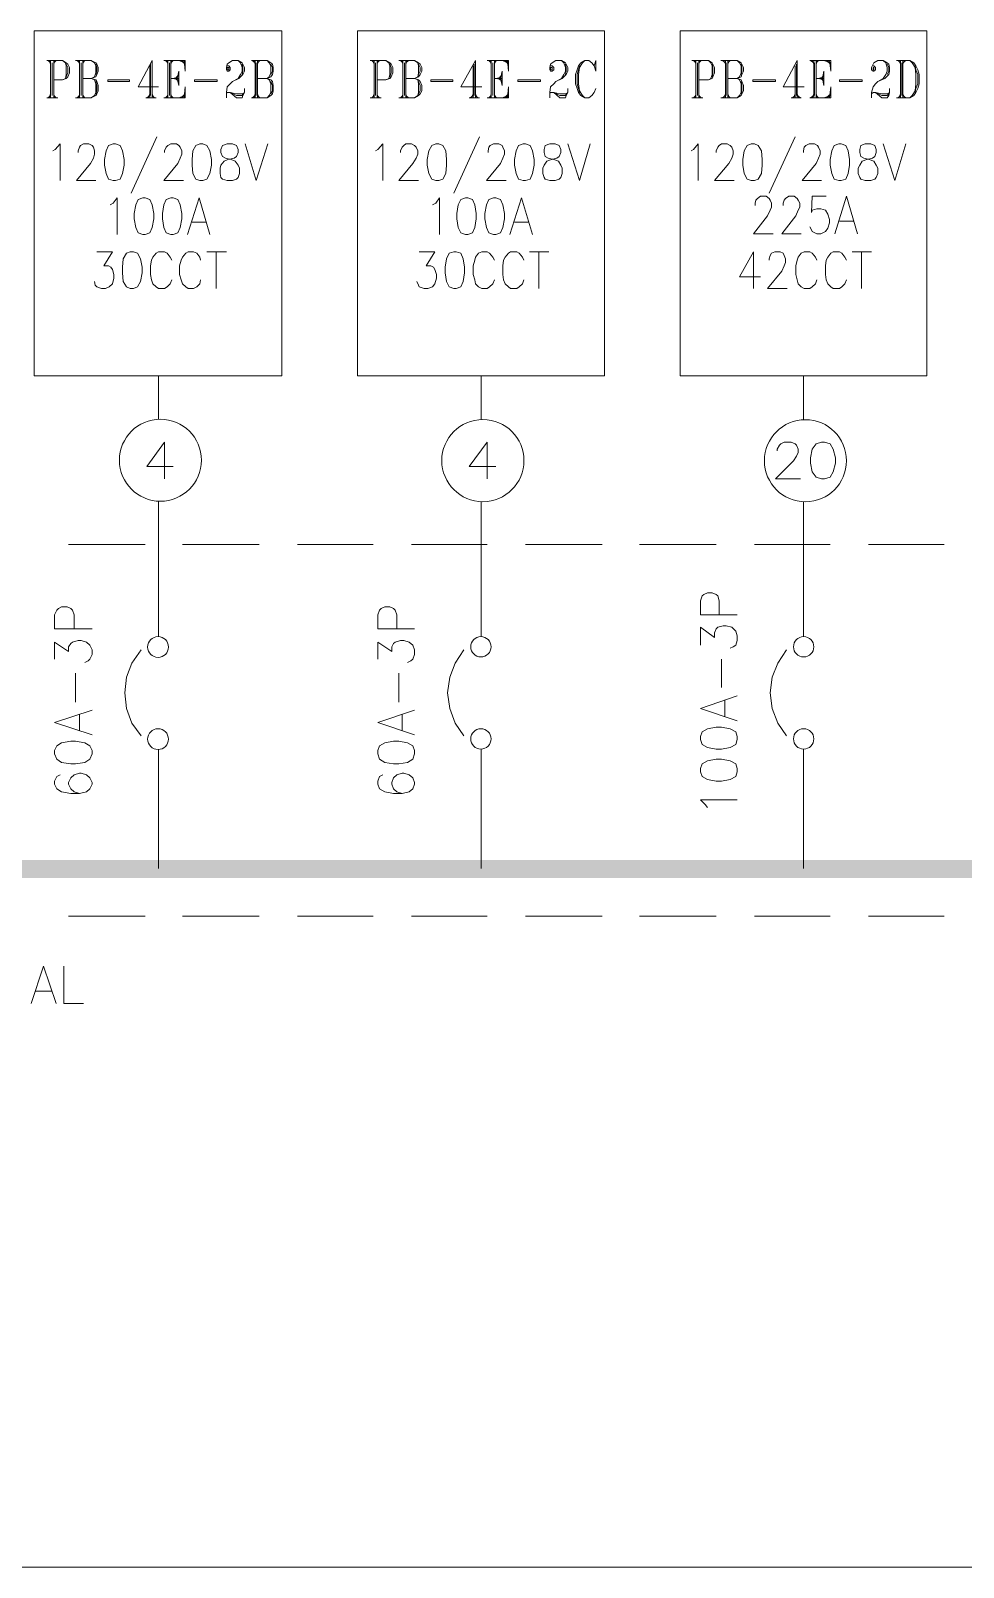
# Model space of a CAD drawing. Header units: inches. Extents: x 0.9 to 46, y 0.8 to 32.4.
# Drawn here: x 31.412 to 33.402, y 20.423 to 23.703 of the extents above; entities that cross this region are included whole.
import ezdxf

# ---------------------------------------------------------------- set-up
doc = ezdxf.new("R2010")
doc.units = ezdxf.units.IN
doc.header["$MEASUREMENT"] = 0
doc.layers.add('PDF_Geometry', color=7, linetype='Continuous')
doc.layers.add('PDF_Solid Fills', color=7, linetype='Continuous')

msp = doc.modelspace()

# ---------------------------------------------------------------- linework, layer by layer
at = {"layer": 'PDF_Geometry', "lineweight": 9}
for points in [[(31.4194, 23.7029), (31.4194, 22.9662), (31.9478, 22.9662), (31.9478, 23.7029)], [(32.1093, 23.7029), (32.1093, 22.9662), (32.636, 22.9662), (32.636, 23.7029)], [(32.7978, 23.7029), (32.7978, 22.9662), (33.3242, 22.9662), (33.3242, 23.7029)], [(31.7278, 23.5862), (31.7244, 23.6012), (31.7278, 23.6163)], [(31.8311, 23.6196), (31.8344, 23.6196), (31.8344, 23.6246), (31.8311, 23.6246)], [(32.4178, 23.5862), (32.4143, 23.6012), (32.4178, 23.6163)], [(32.5212, 23.6196), (32.5245, 23.6196), (32.5245, 23.6246), (32.5212, 23.6246)], [(33.1044, 23.5862), (33.1012, 23.6012), (33.1044, 23.6163)], [(33.2094, 23.6196), (33.211, 23.6196), (33.211, 23.6246), (33.2094, 23.6246)], [(31.6228, 23.5946), (31.5761, 23.5946), (31.5761, 23.5979), (31.6228, 23.5979)], [(31.8094, 23.5946), (31.7611, 23.5946), (31.7611, 23.5979), (31.8094, 23.5979)], [(32.3128, 23.5946), (32.2659, 23.5946), (32.2659, 23.5979), (32.3128, 23.5979)], [(32.4995, 23.5946), (32.451, 23.5946), (32.451, 23.5979), (32.4995, 23.5979)], [(33.001, 23.5946), (32.9528, 23.5946), (32.9528, 23.5979), (33.001, 23.5979)], [(33.1861, 23.5946), (33.1376, 23.5946), (33.1376, 23.5979), (33.1861, 23.5979)], [(31.5878, 23.4612), (31.5777, 23.4579), (31.5727, 23.4463), (31.5694, 23.4279), (31.5694, 23.4162), (31.5727, 23.3979), (31.5777, 23.3862), (31.5878, 23.3829), (31.5927, 23.3829), (31.6028, 23.3862), (31.6078, 23.3979), (31.6111, 23.4162), (31.6111, 23.4279), (31.6078, 23.4463), (31.6028, 23.4579), (31.5927, 23.4612)], [(31.7728, 23.4612), (31.7644, 23.4579), (31.7578, 23.4463), (31.7561, 23.4279), (31.7561, 23.4162), (31.7578, 23.3979), (31.7644, 23.3862), (31.7728, 23.3829), (31.7794, 23.3829), (31.7877, 23.3862), (31.7944, 23.3979), (31.7977, 23.4162), (31.7977, 23.4279), (31.7944, 23.4463), (31.7877, 23.4579), (31.7794, 23.4612)], [(31.8311, 23.4612), (31.8211, 23.4579), (31.8177, 23.4496), (31.8177, 23.4429), (31.8211, 23.4346), (31.8278, 23.4312), (31.8394, 23.4279), (31.8478, 23.4246), (31.8544, 23.4162), (31.8577, 23.4096), (31.8577, 23.3979), (31.8544, 23.3896), (31.8511, 23.3862), (31.8428, 23.3829), (31.8311, 23.3829), (31.8211, 23.3862), (31.8177, 23.3896), (31.8161, 23.3979), (31.8161, 23.4096), (31.8177, 23.4162), (31.8244, 23.4246), (31.8328, 23.4279), (31.8461, 23.4312), (31.8511, 23.4346), (31.8544, 23.4429), (31.8544, 23.4496), (31.8511, 23.4579), (31.8428, 23.4612)], [(32.2761, 23.4612), (32.2678, 23.4579), (32.2611, 23.4463), (32.2576, 23.4279), (32.2576, 23.4162), (32.2611, 23.3979), (32.2678, 23.3862), (32.2761, 23.3829), (32.2828, 23.3829), (32.2911, 23.3862), (32.2978, 23.3979), (32.2994, 23.4162), (32.2994, 23.4279), (32.2978, 23.4463), (32.2911, 23.4579), (32.2828, 23.4612)], [(32.4628, 23.4612), (32.4529, 23.4579), (32.4478, 23.4463), (32.4443, 23.4279), (32.4443, 23.4162), (32.4478, 23.3979), (32.4529, 23.3862), (32.4628, 23.3829), (32.4679, 23.3829), (32.4778, 23.3862), (32.4829, 23.3979), (32.4861, 23.4162), (32.4861, 23.4279), (32.4829, 23.4463), (32.4778, 23.4579), (32.4679, 23.4612)], [(32.5193, 23.4612), (32.5094, 23.4579), (32.5078, 23.4496), (32.5078, 23.4429), (32.5094, 23.4346), (32.5161, 23.4312), (32.5279, 23.4279), (32.5378, 23.4246), (32.5429, 23.4162), (32.5461, 23.4096), (32.5461, 23.3979), (32.5429, 23.3896), (32.5394, 23.3862), (32.5311, 23.3829), (32.5193, 23.3829), (32.5094, 23.3862), (32.5078, 23.3896), (32.5043, 23.3979), (32.5043, 23.4096), (32.5078, 23.4162), (32.5129, 23.4246), (32.5228, 23.4279), (32.5346, 23.4312), (32.5394, 23.4346), (32.5429, 23.4429), (32.5429, 23.4496), (32.5394, 23.4579), (32.5311, 23.4612)], [(32.9493, 23.4612), (32.941, 23.4579), (32.9343, 23.4463), (32.9312, 23.4279), (32.9312, 23.4162), (32.9343, 23.3979), (32.941, 23.3862), (32.9493, 23.3829), (32.956, 23.3829), (32.9643, 23.3862), (32.971, 23.3979), (32.9726, 23.4162), (32.9726, 23.4279), (32.971, 23.4463), (32.9643, 23.4579), (32.956, 23.4612)], [(33.136, 23.4612), (33.1261, 23.4579), (33.121, 23.4463), (33.1178, 23.4279), (33.1178, 23.4162), (33.121, 23.3979), (33.1261, 23.3862), (33.136, 23.3829), (33.1411, 23.3829), (33.151, 23.3862), (33.1561, 23.3979), (33.1593, 23.4162), (33.1593, 23.4279), (33.1561, 23.4463), (33.151, 23.4579), (33.1411, 23.4612)], [(33.1928, 23.4612), (33.1829, 23.4579), (33.181, 23.4496), (33.181, 23.4429), (33.1829, 23.4346), (33.1893, 23.4312), (33.2011, 23.4279), (33.211, 23.4246), (33.2161, 23.4162), (33.2193, 23.4096), (33.2193, 23.3979), (33.2161, 23.3896), (33.2129, 23.3862), (33.2043, 23.3829), (33.1928, 23.3829), (33.1829, 23.3862), (33.181, 23.3896), (33.1778, 23.3979), (33.1778, 23.4096), (33.181, 23.4162), (33.1861, 23.4246), (33.196, 23.4279), (33.2078, 23.4312), (33.2129, 23.4346), (33.2161, 23.4429), (33.2161, 23.4496), (33.2129, 23.4579), (33.2043, 23.4612)], [(31.6511, 23.3462), (31.6411, 23.3429), (31.6361, 23.3312), (31.6328, 23.3129), (31.6328, 23.3012), (31.6361, 23.2829), (31.6411, 23.2712), (31.6511, 23.2679), (31.6561, 23.2679), (31.6661, 23.2712), (31.6711, 23.2829), (31.6744, 23.3012), (31.6744, 23.3129), (31.6711, 23.3312), (31.6661, 23.3429), (31.6561, 23.3462)], [(31.7111, 23.3462), (31.7011, 23.3429), (31.6961, 23.3312), (31.6928, 23.3129), (31.6928, 23.3012), (31.6961, 23.2829), (31.7011, 23.2712), (31.7111, 23.2679), (31.7161, 23.2679), (31.7261, 23.2712), (31.7311, 23.2829), (31.7344, 23.3012), (31.7344, 23.3129), (31.7311, 23.3312), (31.7261, 23.3429), (31.7161, 23.3462)], [(32.3393, 23.3462), (32.3294, 23.3429), (32.3243, 23.3312), (32.3211, 23.3129), (32.3211, 23.3012), (32.3243, 23.2829), (32.3294, 23.2712), (32.3393, 23.2679), (32.3444, 23.2679), (32.3543, 23.2712), (32.3594, 23.2829), (32.3626, 23.3012), (32.3626, 23.3129), (32.3594, 23.3312), (32.3543, 23.3429), (32.3444, 23.3462)], [(32.3993, 23.3462), (32.3894, 23.3429), (32.3843, 23.3312), (32.3811, 23.3129), (32.3811, 23.3012), (32.3843, 23.2829), (32.3894, 23.2712), (32.3993, 23.2679), (32.4044, 23.2679), (32.4143, 23.2712), (32.4194, 23.2829), (32.4229, 23.3012), (32.4229, 23.3129), (32.4194, 23.3312), (32.4143, 23.3429), (32.4044, 23.3462)], [(31.6244, 23.2312), (31.6161, 23.2279), (31.6094, 23.2162), (31.6078, 23.1979), (31.6078, 23.1862), (31.6094, 23.1679), (31.6161, 23.1562), (31.6244, 23.1529), (31.6311, 23.1529), (31.6394, 23.1562), (31.6461, 23.1679), (31.6494, 23.1862), (31.6494, 23.1979), (31.6461, 23.2162), (31.6394, 23.2279), (31.6311, 23.2312)], [(32.3144, 23.2312), (32.3045, 23.2279), (32.2994, 23.2162), (32.2962, 23.1979), (32.2962, 23.1862), (32.2994, 23.1679), (32.3045, 23.1562), (32.3144, 23.1529), (32.3195, 23.1529), (32.3294, 23.1562), (32.3345, 23.1679), (32.3377, 23.1862), (32.3377, 23.1979), (32.3345, 23.2162), (32.3294, 23.2279), (32.3195, 23.2312)], [(33.0993, 22.8246), (33.0878, 22.8213), (33.0795, 22.8096), (33.076, 22.7913), (33.076, 22.7796), (33.0795, 22.7612), (33.0878, 22.7496), (33.0993, 22.7462), (33.106, 22.7462), (33.1178, 22.7496), (33.1245, 22.7612), (33.1293, 22.7796), (33.1293, 22.7913), (33.1245, 22.8096), (33.1178, 22.8213), (33.106, 22.8246)], [(32.8412, 22.1896), (32.8444, 22.1796), (32.8562, 22.1729), (32.8744, 22.1696), (32.8862, 22.1696), (32.9044, 22.1729), (32.9162, 22.1796), (32.9193, 22.1896), (32.9193, 22.1963), (32.9162, 22.2062), (32.9044, 22.2129), (32.8862, 22.2163), (32.8744, 22.2163), (32.8562, 22.2129), (32.8444, 22.2062), (32.8412, 22.1963)], [(31.4628, 22.1596), (31.4678, 22.1479), (31.4778, 22.1412), (31.4978, 22.1379), (31.5077, 22.1379), (31.5277, 22.1412), (31.5378, 22.1479), (31.5427, 22.1596), (31.5427, 22.1663), (31.5378, 22.1763), (31.5277, 22.1829), (31.5077, 22.1863), (31.4978, 22.1863), (31.4778, 22.1829), (31.4678, 22.1763), (31.4628, 22.1663)], [(32.1527, 22.1596), (32.1562, 22.1479), (32.1676, 22.1412), (32.1862, 22.1379), (32.1976, 22.1379), (32.2161, 22.1412), (32.2276, 22.1479), (32.2311, 22.1596), (32.2311, 22.1663), (32.2276, 22.1763), (32.2161, 22.1829), (32.1976, 22.1863), (32.1862, 22.1863), (32.1676, 22.1829), (32.1562, 22.1763), (32.1527, 22.1663)], [(32.8412, 22.1212), (32.8444, 22.1113), (32.8562, 22.1046), (32.8744, 22.1013), (32.8862, 22.1013), (32.9044, 22.1046), (32.9162, 22.1113), (32.9193, 22.1212), (32.9193, 22.1279), (32.9162, 22.1379), (32.9044, 22.1446), (32.8862, 22.1479), (32.8744, 22.1479), (32.8562, 22.1446), (32.8444, 22.1379), (32.8412, 22.1279)]]:
    msp.add_lwpolyline(points, close=True, dxfattribs=at)
for points in [[(31.4461, 23.6396), (31.4794, 23.6396), (31.4878, 23.6346), (31.4911, 23.6312), (31.4944, 23.6246), (31.4944, 23.6129), (31.4911, 23.6046), (31.4878, 23.6012), (31.4794, 23.5979), (31.4611, 23.5979)], [(31.4494, 23.6396), (31.4544, 23.6346)], [(31.4511, 23.6396), (31.4544, 23.6312)], [(31.4544, 23.6396), (31.4544, 23.5596)], [(31.4577, 23.6346), (31.4577, 23.5646)], [(31.4611, 23.6396), (31.4611, 23.5596)], [(31.4628, 23.6396), (31.4611, 23.6312)], [(31.4661, 23.6396), (31.4611, 23.6346)], [(31.4794, 23.6396), (31.4861, 23.6346), (31.4878, 23.6279), (31.4878, 23.6096), (31.4861, 23.6012), (31.4794, 23.5979)], [(31.4878, 23.6312), (31.4911, 23.6246), (31.4911, 23.6129), (31.4878, 23.6046)], [(31.5077, 23.6396), (31.5411, 23.6396), (31.5511, 23.6346), (31.5528, 23.6312), (31.5561, 23.6246), (31.5561, 23.6163), (31.5528, 23.6096), (31.5511, 23.6046), (31.5411, 23.6012), (31.5511, 23.5979), (31.5528, 23.5946), (31.5561, 23.5862), (31.5561, 23.5745), (31.5528, 23.5679), (31.5511, 23.5646), (31.5411, 23.5596), (31.5077, 23.5596)], [(31.5111, 23.6396), (31.5161, 23.6346)], [(31.5144, 23.6396), (31.5161, 23.6312)], [(31.5161, 23.6396), (31.5161, 23.5596)], [(31.5194, 23.6346), (31.5194, 23.5646)], [(31.5228, 23.6396), (31.5228, 23.5596)], [(31.5411, 23.6396), (31.5478, 23.6346), (31.5511, 23.6279), (31.5511, 23.6129), (31.5478, 23.6046), (31.5411, 23.6012), (31.5228, 23.6012)], [(31.5244, 23.6396), (31.5228, 23.6312)], [(31.5277, 23.6396), (31.5228, 23.6346)], [(31.5511, 23.6312), (31.5528, 23.6246), (31.5528, 23.6163), (31.5511, 23.6096)], [(31.6711, 23.5596), (31.6711, 23.6396), (31.6411, 23.5829), (31.6844, 23.5829)], [(31.6661, 23.6279), (31.6661, 23.5596)], [(31.6678, 23.6312), (31.6678, 23.5646)], [(31.6961, 23.6396), (31.7411, 23.6396), (31.7411, 23.6163), (31.7394, 23.6396)], [(31.6994, 23.6396), (31.7044, 23.6346)], [(31.7028, 23.6396), (31.7044, 23.6312)], [(31.7044, 23.6396), (31.7044, 23.5596)], [(31.7078, 23.6346), (31.7078, 23.5646)], [(31.7111, 23.6396), (31.7111, 23.5596)], [(31.7127, 23.6396), (31.7111, 23.6312)], [(31.7161, 23.6396), (31.7111, 23.6346)], [(31.7278, 23.6396), (31.7411, 23.6346)], [(31.7327, 23.6396), (31.7411, 23.6312)], [(31.7361, 23.6396), (31.7411, 23.6279)], [(31.8311, 23.6279), (31.8344, 23.6279), (31.8377, 23.6246), (31.8377, 23.6196), (31.8344, 23.6163), (31.8311, 23.6163), (31.8294, 23.6196), (31.8294, 23.6246), (31.8311, 23.6312), (31.8344, 23.6346), (31.8428, 23.6396), (31.8544, 23.6396), (31.8628, 23.6346), (31.8644, 23.6312), (31.8678, 23.6246), (31.8678, 23.6163), (31.8644, 23.6096), (31.8561, 23.6012), (31.8428, 23.5946), (31.8377, 23.5896), (31.8311, 23.5829), (31.8294, 23.5712), (31.8294, 23.5596)], [(31.8544, 23.6396), (31.8594, 23.6346), (31.8628, 23.6246), (31.8628, 23.6163), (31.8594, 23.6096), (31.8544, 23.6012), (31.8428, 23.5946)], [(31.8628, 23.6312), (31.8644, 23.6246), (31.8644, 23.6163), (31.8628, 23.6096)], [(31.8827, 23.6396), (31.9162, 23.6396), (31.9245, 23.6346), (31.9277, 23.6312), (31.9293, 23.6246), (31.9293, 23.6163), (31.9277, 23.6096), (31.9245, 23.6046), (31.9162, 23.6012), (31.9245, 23.5979), (31.9277, 23.5946), (31.9293, 23.5862), (31.9293, 23.5745), (31.9277, 23.5679), (31.9245, 23.5646), (31.9162, 23.5596), (31.8827, 23.5596)], [(31.8844, 23.6396), (31.8911, 23.6346)], [(31.8877, 23.6396), (31.8911, 23.6312)], [(31.8911, 23.6396), (31.8911, 23.5596)], [(31.8928, 23.6346), (31.8928, 23.5646)], [(31.8961, 23.6396), (31.8961, 23.5596)], [(31.9162, 23.6396), (31.921, 23.6346), (31.9245, 23.6279), (31.9245, 23.6129), (31.921, 23.6046), (31.9162, 23.6012), (31.8961, 23.6012)], [(31.8994, 23.6396), (31.8961, 23.6312)], [(31.9011, 23.6396), (31.8961, 23.6346)], [(31.9245, 23.6312), (31.9277, 23.6246), (31.9277, 23.6163), (31.9245, 23.6096)], [(32.1361, 23.6396), (32.1696, 23.6396), (32.1779, 23.6346), (32.181, 23.6312), (32.1846, 23.6246), (32.1846, 23.6129), (32.181, 23.6046), (32.1779, 23.6012), (32.1696, 23.5979), (32.1511, 23.5979)], [(32.1396, 23.6396), (32.1444, 23.6346)], [(32.1412, 23.6396), (32.1444, 23.6312)], [(32.1444, 23.6396), (32.1444, 23.5596)], [(32.1479, 23.6346), (32.1479, 23.5646)], [(32.1511, 23.6396), (32.1511, 23.5596)], [(32.1527, 23.6396), (32.1511, 23.6312)], [(32.1562, 23.6396), (32.1511, 23.6346)], [(32.1696, 23.6396), (32.1759, 23.6346), (32.1779, 23.6279), (32.1779, 23.6096), (32.1759, 23.6012), (32.1696, 23.5979)], [(32.1779, 23.6312), (32.181, 23.6246), (32.181, 23.6129), (32.1779, 23.6046)], [(32.1976, 23.6396), (32.2311, 23.6396), (32.2394, 23.6346), (32.2426, 23.6312), (32.2461, 23.6246), (32.2461, 23.6163), (32.2426, 23.6096), (32.2394, 23.6046), (32.2311, 23.6012), (32.2394, 23.5979), (32.2426, 23.5946), (32.2461, 23.5862), (32.2461, 23.5745), (32.2426, 23.5679), (32.2394, 23.5646), (32.2311, 23.5596), (32.1976, 23.5596)], [(32.2011, 23.6396), (32.2059, 23.6346)], [(32.2043, 23.6396), (32.2059, 23.6312)], [(32.2059, 23.6396), (32.2059, 23.5596)], [(32.2094, 23.6346), (32.2094, 23.5646)], [(32.2126, 23.6396), (32.2126, 23.5596)], [(32.2311, 23.6396), (32.2378, 23.6346), (32.2394, 23.6279), (32.2394, 23.6129), (32.2378, 23.6046), (32.2311, 23.6012), (32.2126, 23.6012)], [(32.2146, 23.6396), (32.2126, 23.6312)], [(32.2177, 23.6396), (32.2126, 23.6346)], [(32.2394, 23.6312), (32.2426, 23.6246), (32.2426, 23.6163), (32.2394, 23.6096)], [(32.361, 23.5596), (32.361, 23.6396), (32.3294, 23.5829), (32.3744, 23.5829)], [(32.3562, 23.6279), (32.3562, 23.5596)], [(32.3578, 23.6312), (32.3578, 23.5646)], [(32.3862, 23.6396), (32.4312, 23.6396), (32.4312, 23.6163), (32.4293, 23.6396)], [(32.3894, 23.6396), (32.3945, 23.6346)], [(32.3926, 23.6396), (32.3945, 23.6312)], [(32.3945, 23.6396), (32.3945, 23.5596)], [(32.3977, 23.6346), (32.3977, 23.5646)], [(32.4012, 23.6396), (32.4012, 23.5596)], [(32.4028, 23.6396), (32.4012, 23.6312)], [(32.406, 23.6396), (32.4012, 23.6346)], [(32.4178, 23.6396), (32.4312, 23.6346)], [(32.4229, 23.6396), (32.4312, 23.6312)], [(32.4261, 23.6396), (32.4312, 23.6279)], [(32.5212, 23.6279), (32.5244, 23.6279), (32.5279, 23.6246), (32.5279, 23.6196), (32.5244, 23.6163), (32.5212, 23.6163), (32.5193, 23.6196), (32.5193, 23.6246), (32.5212, 23.6312), (32.5244, 23.6346), (32.5327, 23.6396), (32.5445, 23.6396), (32.5528, 23.6346), (32.5543, 23.6312), (32.5579, 23.6246), (32.5579, 23.6163), (32.5543, 23.6096), (32.5461, 23.6012), (32.5327, 23.5946), (32.5279, 23.5896), (32.5212, 23.5829), (32.5193, 23.5712), (32.5193, 23.5596)], [(32.5445, 23.6396), (32.5496, 23.6346), (32.5528, 23.6246), (32.5528, 23.6163), (32.5496, 23.6096), (32.5445, 23.6012), (32.5327, 23.5946)], [(32.5528, 23.6312), (32.5543, 23.6246), (32.5543, 23.6163), (32.5528, 23.6096)], [(32.6143, 23.6279), (32.6178, 23.6396), (32.6178, 23.6163), (32.6143, 23.6279), (32.6095, 23.6346), (32.6028, 23.6396), (32.5945, 23.6396), (32.5859, 23.6346), (32.5811, 23.6279), (32.5776, 23.6196), (32.5744, 23.6096), (32.5744, 23.5896), (32.5776, 23.5796), (32.5811, 23.5712), (32.5859, 23.5646), (32.5945, 23.5596), (32.6028, 23.5596), (32.6095, 23.5646), (32.6143, 23.5712), (32.6178, 23.5796)], [(32.5827, 23.6279), (32.5811, 23.6196), (32.5776, 23.6096), (32.5776, 23.5896), (32.5811, 23.5796), (32.5827, 23.5712)], [(32.5945, 23.6396), (32.5894, 23.6346), (32.5827, 23.6246), (32.5811, 23.6096), (32.5811, 23.5896), (32.5827, 23.5745), (32.5894, 23.5646), (32.5945, 23.5596)], [(32.8227, 23.6396), (32.8578, 23.6396), (32.8661, 23.6346), (32.8677, 23.6312), (32.8712, 23.6246), (32.8712, 23.6129), (32.8677, 23.6046), (32.8661, 23.6012), (32.8578, 23.5979), (32.8377, 23.5979)], [(32.8262, 23.6396), (32.831, 23.6346)], [(32.8294, 23.6396), (32.831, 23.6312)], [(32.831, 23.6396), (32.831, 23.5596)], [(32.8345, 23.6346), (32.8345, 23.5646)], [(32.8377, 23.6396), (32.8377, 23.5596)], [(32.8393, 23.6396), (32.8377, 23.6312)], [(32.8428, 23.6396), (32.8377, 23.6346)], [(32.8578, 23.6396), (32.8629, 23.6346), (32.8661, 23.6279), (32.8661, 23.6096), (32.8629, 23.6012), (32.8578, 23.5979)], [(32.8661, 23.6312), (32.8677, 23.6246), (32.8677, 23.6129), (32.8661, 23.6046)], [(32.8843, 23.6396), (32.9193, 23.6396), (32.9276, 23.6346), (32.9296, 23.6312), (32.9327, 23.6246), (32.9327, 23.6163), (32.9296, 23.6096), (32.9276, 23.6046), (32.9193, 23.6012), (32.9276, 23.5979), (32.9296, 23.5946), (32.9327, 23.5862), (32.9327, 23.5745), (32.9296, 23.5679), (32.9276, 23.5646), (32.9193, 23.5596), (32.8843, 23.5596)], [(32.8878, 23.6396), (32.8945, 23.6346)], [(32.891, 23.6396), (32.8945, 23.6312)], [(32.8945, 23.6396), (32.8945, 23.5596)], [(32.8961, 23.6346), (32.8961, 23.5646)], [(32.8992, 23.6396), (32.8992, 23.5596)], [(32.9193, 23.6396), (32.9245, 23.6346), (32.9276, 23.6279), (32.9276, 23.6129), (32.9245, 23.6046), (32.9193, 23.6012), (32.8992, 23.6012)], [(32.9028, 23.6396), (32.8992, 23.6312)], [(32.9044, 23.6396), (32.8992, 23.6346)], [(32.9276, 23.6312), (32.9296, 23.6246), (32.9296, 23.6163), (32.9276, 23.6096)], [(33.0476, 23.5596), (33.0476, 23.6396), (33.0176, 23.5829), (33.0626, 23.5829)], [(33.0428, 23.6279), (33.0428, 23.5596)], [(33.046, 23.6312), (33.046, 23.5646)], [(33.0744, 23.6396), (33.1194, 23.6396), (33.1194, 23.6163), (33.1162, 23.6396)], [(33.076, 23.6396), (33.0827, 23.6346)], [(33.0795, 23.6396), (33.0827, 23.6312)], [(33.0827, 23.6396), (33.0827, 23.5596)], [(33.0843, 23.6346), (33.0843, 23.5646)], [(33.0878, 23.6396), (33.0878, 23.5596)], [(33.091, 23.6396), (33.0878, 23.6312)], [(33.0926, 23.6396), (33.0878, 23.6346)], [(33.1044, 23.6396), (33.1194, 23.6346)], [(33.1095, 23.6396), (33.1194, 23.6312)], [(33.1127, 23.6396), (33.1194, 23.6279)], [(33.2094, 23.6279), (33.211, 23.6279), (33.2145, 23.6246), (33.2145, 23.6196), (33.211, 23.6163), (33.2094, 23.6163), (33.2062, 23.6196), (33.2062, 23.6246), (33.2094, 23.6312), (33.211, 23.6346), (33.2193, 23.6396), (33.2311, 23.6396), (33.2394, 23.6346), (33.2429, 23.6312), (33.2445, 23.6246), (33.2445, 23.6163), (33.2429, 23.6096), (33.2343, 23.6012), (33.2193, 23.5946), (33.2145, 23.5896), (33.2094, 23.5829), (33.2062, 23.5712), (33.2062, 23.5596)], [(33.2311, 23.6396), (33.2362, 23.6346), (33.2394, 23.6246), (33.2394, 23.6163), (33.2362, 23.6096), (33.2311, 23.6012), (33.2193, 23.5946)], [(33.2394, 23.6312), (33.2429, 23.6246), (33.2429, 23.6163), (33.2394, 23.6096)], [(33.2595, 23.6396), (33.2879, 23.6396), (33.2962, 23.6346), (33.3009, 23.6279), (33.3045, 23.6196), (33.3076, 23.6096), (33.3076, 23.5896), (33.3045, 23.5796), (33.3009, 23.5712), (33.2962, 23.5646), (33.2879, 23.5596), (33.2595, 23.5596)], [(33.2627, 23.6396), (33.2678, 23.6346)], [(33.2642, 23.6396), (33.2678, 23.6312)], [(33.2678, 23.6396), (33.2678, 23.5596)], [(33.271, 23.6346), (33.271, 23.5646)], [(33.2729, 23.6396), (33.2729, 23.5596)], [(33.2761, 23.6396), (33.2729, 23.6312)], [(33.2792, 23.6396), (33.2729, 23.6346)], [(33.2879, 23.6396), (33.2926, 23.6346), (33.2993, 23.6246), (33.3009, 23.6096), (33.3009, 23.5896), (33.2993, 23.5745), (33.2926, 23.5646), (33.2879, 23.5596)], [(33.2993, 23.6279), (33.3009, 23.6196), (33.3045, 23.6096), (33.3045, 23.5896), (33.3009, 23.5796), (33.2993, 23.5712)], [(31.5411, 23.6012), (31.5478, 23.5979), (31.5511, 23.5896), (31.5511, 23.5712), (31.5478, 23.5646), (31.5411, 23.5596)], [(31.5511, 23.5946), (31.5528, 23.5862), (31.5528, 23.5745), (31.5511, 23.5679)], [(31.6961, 23.5596), (31.7411, 23.5596), (31.7411, 23.5829), (31.7394, 23.5596)], [(31.7111, 23.6012), (31.7278, 23.6012)], [(31.7278, 23.6046), (31.7161, 23.6012), (31.7278, 23.5979)], [(31.7278, 23.6096), (31.7211, 23.6012), (31.7278, 23.5946)], [(31.9162, 23.6012), (31.921, 23.5979), (31.9245, 23.5896), (31.9245, 23.5712), (31.921, 23.5646), (31.9162, 23.5596)], [(31.9245, 23.5946), (31.9277, 23.5862), (31.9277, 23.5745), (31.9245, 23.5679)], [(32.2311, 23.6012), (32.2378, 23.5979), (32.2394, 23.5896), (32.2394, 23.5712), (32.2378, 23.5646), (32.2311, 23.5596)], [(32.2394, 23.5946), (32.2426, 23.5862), (32.2426, 23.5745), (32.2394, 23.5679)], [(32.3862, 23.5596), (32.4312, 23.5596), (32.4312, 23.5829), (32.4293, 23.5596)], [(32.4012, 23.6012), (32.4178, 23.6012)], [(32.4178, 23.6046), (32.406, 23.6012), (32.4178, 23.5979)], [(32.4178, 23.6096), (32.4111, 23.6012), (32.4178, 23.5946)], [(32.9193, 23.6012), (32.9245, 23.5979), (32.9276, 23.5896), (32.9276, 23.5712), (32.9245, 23.5646), (32.9193, 23.5596)], [(32.9276, 23.5946), (32.9296, 23.5862), (32.9296, 23.5745), (32.9276, 23.5679)], [(33.0744, 23.5596), (33.1194, 23.5596), (33.1194, 23.5829), (33.1162, 23.5596)], [(33.0878, 23.6012), (33.1044, 23.6012)], [(33.1044, 23.6046), (33.0926, 23.6012), (33.1044, 23.5979)], [(33.1044, 23.6096), (33.0993, 23.6012), (33.1044, 23.5946)], [(31.4461, 23.5596), (31.4694, 23.5596)], [(31.4544, 23.5646), (31.4494, 23.5596)], [(31.4544, 23.5679), (31.4511, 23.5596)], [(31.4611, 23.5679), (31.4628, 23.5596)], [(31.4611, 23.5646), (31.4661, 23.5596)], [(31.5161, 23.5646), (31.5111, 23.5596)], [(31.5161, 23.5679), (31.5144, 23.5596)], [(31.5228, 23.5679), (31.5244, 23.5596)], [(31.5228, 23.5646), (31.5277, 23.5596)], [(31.6578, 23.5596), (31.6794, 23.5596)], [(31.6661, 23.5646), (31.6594, 23.5596)], [(31.6661, 23.5679), (31.6628, 23.5596)], [(31.6711, 23.5679), (31.6744, 23.5596)], [(31.6711, 23.5646), (31.6761, 23.5596)], [(31.7044, 23.5646), (31.6994, 23.5596)], [(31.7044, 23.5679), (31.7028, 23.5596)], [(31.7111, 23.5679), (31.7127, 23.5596)], [(31.7111, 23.5646), (31.7161, 23.5596)], [(31.7278, 23.5596), (31.7411, 23.5646)], [(31.7327, 23.5596), (31.7411, 23.5679)], [(31.7361, 23.5596), (31.7411, 23.5712)], [(31.8294, 23.5679), (31.8311, 23.5712), (31.8377, 23.5712), (31.8511, 23.5679), (31.8628, 23.5679), (31.8678, 23.5712)], [(31.8678, 23.5796), (31.8678, 23.5712), (31.8644, 23.5646), (31.8628, 23.5596), (31.8511, 23.5596), (31.8377, 23.5712), (31.8511, 23.5646), (31.8628, 23.5646), (31.8644, 23.5679)], [(31.8911, 23.5646), (31.8844, 23.5596)], [(31.8911, 23.5679), (31.8877, 23.5596)], [(31.8961, 23.5679), (31.8994, 23.5596)], [(31.8961, 23.5646), (31.9011, 23.5596)], [(32.1361, 23.5596), (32.1594, 23.5596)], [(32.1444, 23.5646), (32.1396, 23.5596)], [(32.1444, 23.5679), (32.1412, 23.5596)], [(32.1511, 23.5679), (32.1527, 23.5596)], [(32.1511, 23.5646), (32.1562, 23.5596)], [(32.2059, 23.5646), (32.2011, 23.5596)], [(32.2059, 23.5679), (32.2043, 23.5596)], [(32.2126, 23.5679), (32.2146, 23.5596)], [(32.2126, 23.5646), (32.2177, 23.5596)], [(32.3476, 23.5596), (32.3693, 23.5596)], [(32.3562, 23.5646), (32.3495, 23.5596)], [(32.3562, 23.5679), (32.3527, 23.5596)], [(32.361, 23.5679), (32.3645, 23.5596)], [(32.361, 23.5646), (32.3661, 23.5596)], [(32.3945, 23.5646), (32.3894, 23.5596)], [(32.3945, 23.5679), (32.3926, 23.5596)], [(32.4012, 23.5679), (32.4028, 23.5596)], [(32.4012, 23.5646), (32.406, 23.5596)], [(32.4178, 23.5596), (32.4312, 23.5646)], [(32.4229, 23.5596), (32.4312, 23.5679)], [(32.4261, 23.5596), (32.4312, 23.5712)], [(32.5193, 23.5679), (32.5212, 23.5712), (32.5279, 23.5712), (32.5409, 23.5679), (32.5528, 23.5679), (32.5579, 23.5712)], [(32.5579, 23.5796), (32.5579, 23.5712), (32.5543, 23.5646), (32.5528, 23.5596), (32.5409, 23.5596), (32.5279, 23.5712), (32.5409, 23.5646), (32.5528, 23.5646), (32.5543, 23.5679)], [(32.8227, 23.5596), (32.846, 23.5596)], [(32.831, 23.5646), (32.8262, 23.5596)], [(32.831, 23.5679), (32.8294, 23.5596)], [(32.8377, 23.5679), (32.8393, 23.5596)], [(32.8377, 23.5646), (32.8428, 23.5596)], [(32.8945, 23.5646), (32.8878, 23.5596)], [(32.8945, 23.5679), (32.891, 23.5596)], [(32.8992, 23.5679), (32.9028, 23.5596)], [(32.8992, 23.5646), (32.9044, 23.5596)], [(33.0345, 23.5596), (33.0562, 23.5596)], [(33.0428, 23.5646), (33.0377, 23.5596)], [(33.0428, 23.5679), (33.0393, 23.5596)], [(33.0476, 23.5679), (33.0511, 23.5596)], [(33.0476, 23.5646), (33.0543, 23.5596)], [(33.0827, 23.5646), (33.076, 23.5596)], [(33.0827, 23.5679), (33.0795, 23.5596)], [(33.0878, 23.5679), (33.091, 23.5596)], [(33.0878, 23.5646), (33.0926, 23.5596)], [(33.1044, 23.5596), (33.1194, 23.5646)], [(33.1095, 23.5596), (33.1194, 23.5679)], [(33.1127, 23.5596), (33.1194, 23.5712)], [(33.2062, 23.5679), (33.2094, 23.5712), (33.2145, 23.5712), (33.2279, 23.5679), (33.2394, 23.5679), (33.2445, 23.5712)], [(33.2445, 23.5796), (33.2445, 23.5712), (33.2429, 23.5646), (33.2394, 23.5596), (33.2279, 23.5596), (33.2145, 23.5712), (33.2279, 23.5646), (33.2394, 23.5646), (33.2429, 23.5679)], [(33.2678, 23.5646), (33.2627, 23.5596)], [(33.2678, 23.5679), (33.2642, 23.5596)], [(33.2729, 23.5679), (33.2761, 23.5596)], [(33.2729, 23.5646), (33.2792, 23.5596)], [(31.4594, 23.4463), (31.4644, 23.4496), (31.4744, 23.4612), (31.4744, 23.3829)], [(31.5128, 23.4429), (31.5128, 23.4463), (31.5161, 23.4546), (31.5178, 23.4579), (31.5244, 23.4612), (31.5361, 23.4612), (31.5427, 23.4579), (31.5461, 23.4546), (31.5478, 23.4463), (31.5478, 23.4396), (31.5461, 23.4312), (31.5394, 23.4196), (31.5094, 23.3829), (31.5511, 23.3829)], [(31.6811, 23.4762), (31.6261, 23.3562)], [(31.6977, 23.4429), (31.6977, 23.4463), (31.7011, 23.4546), (31.7044, 23.4579), (31.7111, 23.4612), (31.7228, 23.4612), (31.7278, 23.4579), (31.7311, 23.4546), (31.7344, 23.4463), (31.7344, 23.4396), (31.7311, 23.4312), (31.7261, 23.4196), (31.6961, 23.3829), (31.7378, 23.3829)], [(31.8694, 23.4612), (31.8928, 23.3829), (31.9178, 23.4612)], [(32.1479, 23.4463), (32.1527, 23.4496), (32.1629, 23.4612), (32.1629, 23.3829)], [(32.2011, 23.4429), (32.2011, 23.4463), (32.2043, 23.4546), (32.2079, 23.4579), (32.2126, 23.4612), (32.2244, 23.4612), (32.2311, 23.4579), (32.2343, 23.4546), (32.2378, 23.4463), (32.2378, 23.4396), (32.2343, 23.4312), (32.2276, 23.4196), (32.1976, 23.3829), (32.2394, 23.3829)], [(32.3693, 23.4762), (32.3144, 23.3562)], [(32.3878, 23.4429), (32.3878, 23.4463), (32.3894, 23.4546), (32.3926, 23.4579), (32.3993, 23.4612), (32.4111, 23.4612), (32.4178, 23.4579), (32.4194, 23.4546), (32.4229, 23.4463), (32.4229, 23.4396), (32.4194, 23.4312), (32.4143, 23.4196), (32.3843, 23.3829), (32.4261, 23.3829)], [(32.5579, 23.4612), (32.5827, 23.3829), (32.606, 23.4612)], [(32.8211, 23.4463), (32.8262, 23.4496), (32.8361, 23.4612), (32.8361, 23.3829)], [(32.8744, 23.4429), (32.8744, 23.4463), (32.8779, 23.4546), (32.8811, 23.4579), (32.8862, 23.4612), (32.8977, 23.4612), (32.9044, 23.4579), (32.9079, 23.4546), (32.9111, 23.4463), (32.9111, 23.4396), (32.9079, 23.4312), (32.9012, 23.4196), (32.8712, 23.3829), (32.9126, 23.3829)], [(33.0428, 23.4762), (32.9876, 23.3562)], [(33.061, 23.4429), (33.061, 23.4463), (33.0626, 23.4546), (33.0661, 23.4579), (33.0728, 23.4612), (33.0843, 23.4612), (33.091, 23.4579), (33.0926, 23.4546), (33.0961, 23.4463), (33.0961, 23.4396), (33.0926, 23.4312), (33.0878, 23.4196), (33.0578, 23.3829), (33.0993, 23.3829)], [(33.2311, 23.4612), (33.256, 23.3829), (33.2792, 23.4612)], [(31.5811, 23.3312), (31.5878, 23.3346), (31.5961, 23.3462), (31.5961, 23.2679)], [(31.7461, 23.2679), (31.7711, 23.3462), (31.7944, 23.2679)], [(32.2694, 23.3312), (32.2761, 23.3346), (32.2844, 23.3462), (32.2844, 23.2679)], [(32.4344, 23.2679), (32.4593, 23.3462), (32.4829, 23.2679)], [(32.9576, 23.3296), (32.9576, 23.3346), (32.9595, 23.3413), (32.9627, 23.3446), (32.9694, 23.3496), (32.9809, 23.3496), (32.9876, 23.3446), (32.9895, 23.3413), (32.9927, 23.3346), (32.9927, 23.3262), (32.9895, 23.3196), (32.9844, 23.3079), (32.9544, 23.2696), (32.9959, 23.2696)], [(33.0176, 23.3296), (33.0176, 23.3346), (33.0195, 23.3413), (33.0227, 23.3446), (33.0294, 23.3496), (33.0409, 23.3496), (33.0476, 23.3446), (33.0495, 23.3413), (33.0527, 23.3346), (33.0527, 23.3262), (33.0495, 23.3196), (33.0444, 23.3079), (33.0144, 23.2696), (33.0562, 23.2696)], [(33.1095, 23.3496), (33.0795, 23.3496), (33.0776, 23.3146), (33.0795, 23.3196), (33.0894, 23.3229), (33.0977, 23.3229), (33.1076, 23.3196), (33.1127, 23.3112), (33.1162, 23.2996), (33.1162, 23.2929), (33.1127, 23.2812), (33.1076, 23.2746), (33.0977, 23.2696), (33.0894, 23.2696), (33.0795, 23.2746), (33.0776, 23.2779), (33.0744, 23.2846)], [(33.1277, 23.2696), (33.1526, 23.3496), (33.1762, 23.2696)], [(31.7561, 23.2946), (31.7861, 23.2946)], [(32.4443, 23.2946), (32.4743, 23.2946)], [(33.1376, 23.2962), (33.1676, 23.2962)], [(31.5528, 23.2312), (31.5861, 23.2312), (31.5678, 23.2013), (31.5777, 23.2013), (31.5828, 23.1979), (31.5861, 23.1929), (31.5894, 23.1829), (31.5894, 23.1746), (31.5861, 23.1629), (31.5794, 23.1562), (31.5711, 23.1529), (31.5627, 23.1529), (31.5528, 23.1562), (31.5494, 23.1596), (31.5478, 23.1679)], [(31.7127, 23.2129), (31.7094, 23.2196), (31.7028, 23.2279), (31.6977, 23.2312), (31.6844, 23.2312), (31.6794, 23.2279), (31.6728, 23.2196), (31.6694, 23.2129), (31.6678, 23.2013), (31.6678, 23.1829), (31.6694, 23.1712), (31.6728, 23.1629), (31.6794, 23.1562), (31.6844, 23.1529), (31.6977, 23.1529), (31.7028, 23.1562), (31.7094, 23.1629), (31.7127, 23.1712)], [(31.7744, 23.2129), (31.7728, 23.2196), (31.7661, 23.2279), (31.7594, 23.2312), (31.7478, 23.2312), (31.7428, 23.2279), (31.7361, 23.2196), (31.7327, 23.2129), (31.7294, 23.2013), (31.7294, 23.1829), (31.7327, 23.1712), (31.7361, 23.1629), (31.7428, 23.1562), (31.7478, 23.1529), (31.7594, 23.1529), (31.7661, 23.1562), (31.7728, 23.1629), (31.7744, 23.1712)], [(31.7877, 23.2312), (31.8294, 23.2312)], [(31.8078, 23.2312), (31.8078, 23.1529)], [(32.241, 23.2312), (32.2745, 23.2312), (32.256, 23.2013), (32.2659, 23.2013), (32.271, 23.1979), (32.2745, 23.1929), (32.2777, 23.1829), (32.2777, 23.1746), (32.2745, 23.1629), (32.2694, 23.1562), (32.2595, 23.1529), (32.2512, 23.1529), (32.241, 23.1562), (32.2394, 23.1596), (32.2359, 23.1679)], [(32.4012, 23.2129), (32.3977, 23.2196), (32.391, 23.2279), (32.3862, 23.2312), (32.3744, 23.2312), (32.3677, 23.2279), (32.361, 23.2196), (32.3594, 23.2129), (32.3562, 23.2013), (32.3562, 23.1829), (32.3594, 23.1712), (32.361, 23.1629), (32.3677, 23.1562), (32.3744, 23.1529), (32.3862, 23.1529), (32.391, 23.1562), (32.3977, 23.1629), (32.4012, 23.1712)], [(32.4644, 23.2129), (32.4612, 23.2196), (32.4545, 23.2279), (32.4494, 23.2312), (32.436, 23.2312), (32.4312, 23.2279), (32.4245, 23.2196), (32.421, 23.2129), (32.4194, 23.2013), (32.4194, 23.1829), (32.421, 23.1712), (32.4245, 23.1629), (32.4312, 23.1562), (32.436, 23.1529), (32.4494, 23.1529), (32.4545, 23.1562), (32.4612, 23.1629), (32.4644, 23.1712)], [(32.4762, 23.2312), (32.5177, 23.2312)], [(32.496, 23.2312), (32.496, 23.1529)], [(32.9544, 23.1529), (32.9544, 23.2312), (32.9245, 23.1779), (32.9694, 23.1779)], [(32.9876, 23.2129), (32.9876, 23.2162), (32.9895, 23.2229), (32.9927, 23.2279), (32.9994, 23.2312), (33.0109, 23.2312), (33.0176, 23.2279), (33.0195, 23.2229), (33.0227, 23.2162), (33.0227, 23.2079), (33.0195, 23.2013), (33.0144, 23.1896), (32.9844, 23.1529), (33.0259, 23.1529)], [(33.0894, 23.2129), (33.0862, 23.2196), (33.0795, 23.2279), (33.0744, 23.2312), (33.0626, 23.2312), (33.0562, 23.2279), (33.0495, 23.2196), (33.0476, 23.2129), (33.0444, 23.2013), (33.0444, 23.1829), (33.0476, 23.1712), (33.0495, 23.1629), (33.0562, 23.1562), (33.0626, 23.1529), (33.0744, 23.1529), (33.0795, 23.1562), (33.0862, 23.1629), (33.0894, 23.1712)], [(33.1526, 23.2129), (33.1494, 23.2196), (33.1427, 23.2279), (33.1376, 23.2312), (33.1245, 23.2312), (33.1194, 23.2279), (33.1127, 23.2196), (33.1095, 23.2129), (33.1076, 23.2013), (33.1076, 23.1829), (33.1095, 23.1712), (33.1127, 23.1629), (33.1194, 23.1562), (33.1245, 23.1529), (33.1376, 23.1529), (33.1427, 23.1562), (33.1494, 23.1629), (33.1526, 23.1712)], [(33.1644, 23.2312), (33.2062, 23.2312)], [(33.1845, 23.2312), (33.1845, 23.1529)], [(31.6844, 22.8729), (31.6844, 22.9662)], [(32.3728, 22.8729), (32.3728, 22.9662)], [(33.061, 22.8729), (33.061, 22.9662)], [(31.6977, 22.7462), (31.6977, 22.8246), (31.6594, 22.7729), (31.7161, 22.7729)], [(32.3862, 22.7462), (32.3862, 22.8246), (32.3476, 22.7729), (32.4044, 22.7729)], [(33.0045, 22.8063), (33.0045, 22.8096), (33.0093, 22.8179), (33.0128, 22.8213), (33.0195, 22.8246), (33.0345, 22.8246), (33.0428, 22.8213), (33.046, 22.8179), (33.0495, 22.8096), (33.0495, 22.8029), (33.046, 22.7946), (33.0393, 22.7846), (33.001, 22.7462), (33.0543, 22.7462)], [(31.6844, 22.4096), (31.6844, 22.6979)], [(32.3728, 22.4096), (32.3728, 22.6979)], [(33.061, 22.4096), (33.061, 22.6979)], [(31.4927, 22.6062), (31.6561, 22.6062)], [(31.7361, 22.6062), (31.8994, 22.6062)], [(31.981, 22.6062), (32.1428, 22.6062)], [(32.2244, 22.6062), (32.3862, 22.6062)], [(32.4679, 22.6062), (32.6309, 22.6062)], [(32.711, 22.6062), (32.8744, 22.6062)], [(32.956, 22.6062), (33.1178, 22.6062)], [(33.1995, 22.6062), (33.3609, 22.6062)], [(32.9193, 22.4563), (32.8412, 22.4563), (32.8412, 22.4862), (32.8444, 22.4963), (32.8479, 22.4996), (32.8562, 22.5029), (32.8661, 22.5029), (32.8744, 22.4996), (32.8779, 22.4963), (32.8811, 22.4862), (32.8811, 22.4563)], [(31.5427, 22.4263), (31.4628, 22.4263), (31.4628, 22.4563), (31.4678, 22.4662), (31.4711, 22.4696), (31.4778, 22.4729), (31.4894, 22.4729), (31.4978, 22.4696), (31.5011, 22.4662), (31.5044, 22.4563), (31.5044, 22.4263)], [(32.2311, 22.4263), (32.1527, 22.4263), (32.1527, 22.4563), (32.1562, 22.4662), (32.1594, 22.4696), (32.1676, 22.4729), (32.1779, 22.4729), (32.1862, 22.4696), (32.1893, 22.4662), (32.1929, 22.4563), (32.1929, 22.4263)], [(32.8412, 22.3913), (32.8412, 22.4296), (32.8712, 22.4079), (32.8712, 22.4179), (32.8744, 22.4263), (32.8779, 22.4296), (32.8894, 22.4329), (32.8961, 22.4329), (32.9079, 22.4296), (32.9162, 22.4213), (32.9193, 22.4112), (32.9193, 22.4013), (32.9162, 22.3913), (32.9111, 22.3879), (32.9044, 22.3846)], [(31.4628, 22.3613), (31.4628, 22.3979), (31.4927, 22.3779), (31.4927, 22.3879), (31.4978, 22.3946), (31.5011, 22.3979), (31.5128, 22.4013), (31.5194, 22.4013), (31.5311, 22.3979), (31.5378, 22.3913), (31.5427, 22.3812), (31.5427, 22.3713), (31.5378, 22.3613), (31.5344, 22.3579), (31.5277, 22.3546)], [(31.6477, 22.3812), (31.6277, 22.3529), (31.6161, 22.3229), (31.6127, 22.2896), (31.6161, 22.2563), (31.6277, 22.2246), (31.6477, 22.1979)], [(32.1527, 22.3613), (32.1527, 22.3979), (32.1826, 22.3779), (32.1826, 22.3879), (32.1862, 22.3946), (32.1893, 22.3979), (32.2011, 22.4013), (32.2079, 22.4013), (32.2193, 22.3979), (32.2276, 22.3913), (32.2311, 22.3812), (32.2311, 22.3713), (32.2276, 22.3613), (32.2228, 22.3579), (32.2161, 22.3546)], [(32.3361, 22.3812), (32.3176, 22.3529), (32.3061, 22.3229), (32.301, 22.2896), (32.3061, 22.2563), (32.3176, 22.2246), (32.3361, 22.1979)], [(33.0243, 22.3812), (33.0061, 22.3529), (32.9943, 22.3229), (32.9895, 22.2896), (32.9943, 22.2563), (33.0061, 22.2246), (33.0243, 22.1979)], [(32.8862, 22.3013), (32.8862, 22.3613)], [(31.5077, 22.2696), (31.5077, 22.3312)], [(32.1976, 22.2696), (32.1976, 22.3312)], [(32.9193, 22.2296), (32.8412, 22.2563), (32.9193, 22.2829)], [(32.8929, 22.2396), (32.8929, 22.2729)], [(31.5427, 22.1996), (31.4628, 22.2262), (31.5427, 22.2529)], [(31.5161, 22.2096), (31.5161, 22.2429)], [(32.2311, 22.1996), (32.1527, 22.2262), (32.2311, 22.2529)], [(32.2043, 22.2096), (32.2043, 22.2429)], [(31.6844, 22.1696), (31.6844, 21.9146)], [(32.3728, 22.1696), (32.3728, 21.9146)], [(33.061, 22.1696), (33.061, 21.9146)], [(31.4744, 22.1146), (31.4678, 22.1113), (31.4628, 22.1013), (31.4628, 22.0946), (31.4678, 22.0846), (31.4778, 22.0779), (31.4978, 22.0746), (31.5161, 22.0746), (31.5311, 22.0779), (31.5378, 22.0846), (31.5427, 22.0946), (31.5427, 22.0979), (31.5378, 22.1079), (31.5311, 22.1146), (31.5194, 22.1179), (31.5161, 22.1179), (31.5044, 22.1146), (31.4978, 22.1079), (31.4927, 22.0979), (31.4927, 22.0946), (31.4978, 22.0846), (31.5044, 22.0779), (31.5161, 22.0746)], [(32.1629, 22.1146), (32.1562, 22.1113), (32.1527, 22.1013), (32.1527, 22.0946), (32.1562, 22.0846), (32.1676, 22.0779), (32.1862, 22.0746), (32.2043, 22.0746), (32.2193, 22.0779), (32.2276, 22.0846), (32.2311, 22.0946), (32.2311, 22.0979), (32.2276, 22.1079), (32.2193, 22.1146), (32.2079, 22.1179), (32.2043, 22.1179), (32.1929, 22.1146), (32.1862, 22.1079), (32.1826, 22.0979), (32.1826, 22.0946), (32.1862, 22.0846), (32.1929, 22.0779), (32.2043, 22.0746)], [(32.8562, 22.0446), (32.8511, 22.0513), (32.8412, 22.0613), (32.9193, 22.0613)], [(31.6561, 21.8129), (31.4927, 21.8129)], [(31.8994, 21.8129), (31.7361, 21.8129)], [(32.1428, 21.8129), (31.981, 21.8129)], [(32.3862, 21.8129), (32.2244, 21.8129)], [(32.6309, 21.8129), (32.4679, 21.8129)], [(32.8744, 21.8129), (32.711, 21.8129)], [(33.1178, 21.8129), (32.956, 21.8129)], [(33.3609, 21.8129), (33.1995, 21.8129)], [(31.4128, 21.6263), (31.4394, 21.7063), (31.4661, 21.6263)], [(31.4828, 21.7063), (31.4828, 21.6263), (31.5244, 21.6263)], [(31.4227, 21.6529), (31.4561, 21.6529)]]:
    msp.add_lwpolyline(points, dxfattribs=at)
at = {"layer": 'PDF_Geometry', "color": 8, "lineweight": 20, "true_color": 0x808080}
msp.add_lwpolyline([(41.7374, 20.423), (2.7, 20.423)], dxfattribs=at)
at = {"layer": 'PDF_Geometry', "lineweight": 9}
for centre, radius in [((31.6886, 22.7861), 0.0875), ((32.3767, 22.7853), 0.0877), ((33.065, 22.785), 0.0876), ((31.6836, 22.3874), 0.0222), ((32.3726, 22.3879), 0.0217), ((33.0612, 22.3879), 0.0217), ((31.6836, 22.1908), 0.0222), ((32.3726, 22.1912), 0.0217), ((33.0612, 22.1912), 0.0217)]:
    msp.add_circle(centre, radius, dxfattribs=at)
at = {"layer": 'PDF_Solid Fills', "color": 8, "lineweight": 9, "true_color": 0x808080, "transparency": 33554559}
for points in [[(35.416, 21.8946), (35.416, 21.9329), (29.2378, 21.8946)], [(35.416, 21.9329), (29.2378, 21.8946), (29.2378, 21.9329)], [(41.7043, 21.8946), (41.7043, 21.9329), (30.6161, 21.8946)], [(41.7043, 21.9329), (30.6161, 21.8946), (30.6161, 21.9329)]]:
    msp.add_solid(points, dxfattribs=at)

doc.saveas('drawing.dxf')
